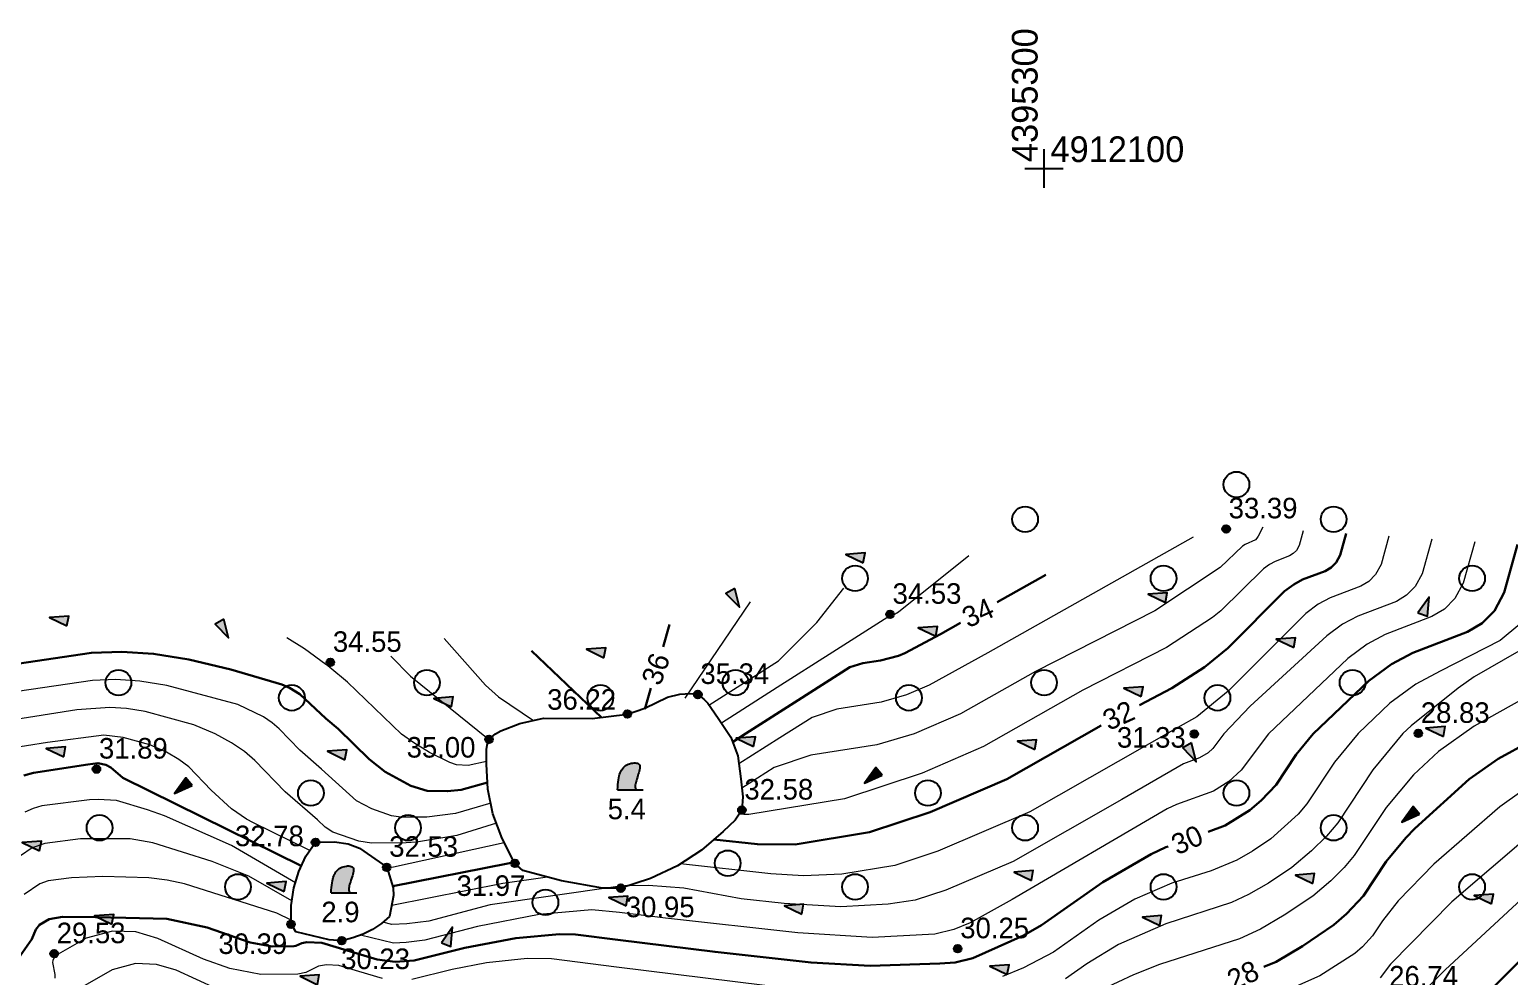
# Model space of a CAD drawing. Header units: feet. Extents: x 4395049 to 4395355, y 4911947 to 4912105.
# Drawn here: x 4395260.5 to 4395318.1, y 4912068.6 to 4912105.4 of the extents above; entities that cross this region are included whole.
import ezdxf
from ezdxf.enums import TextEntityAlignment as Align

# ---------------------------------------------------------------- set-up
doc = ezdxf.new("R2010")
doc.units = ezdxf.units.FT
doc.header["$MEASUREMENT"] = 0
doc.layers.get('0').update_dxf_attribs({"color": 10, "linetype": 'CONTINUOUS', "lineweight": 0})
for name, color, linetype in [('02_Сетка', 7, 'CONTINUOUS'), ('12_Рельеф', 7, 'CONTINUOUS'), ('13_Растительность', 7, 'CONTINUOUS'), ('19_Горизонтали', 7, 'CONTINUOUS'), ('61_Отметки высоты поверхности', 7, 'CONTINUOUS')]:
    doc.layers.add(name, color=color, linetype=linetype)
doc.styles.add('LIKE11', font='bm431.shx')
doc.styles.add('LIKE17', font='d431.shx')
doc.styles.add('LIKE34', font='pragma.shx')
doc.styles.add('LIKE36', font='pragmai.shx')

# ---------------------------------------------------------------- blocks, each defined once
blk = doc.blocks.new('g5_346')
blk.add_hatch(color=0).paths.add_polyline_path([(-0.375, 0), (-0.369, 0.104), (-0.361, 0.21), (-0.353, 0.299), (-0.341, 0.389), (-0.328, 0.465), (-0.313, 0.536), (-0.295, 0.599), (-0.276, 0.655), (-0.253, 0.71), (-0.224, 0.764), (-0.188, 0.818), (-0.144, 0.87), (-0.104, 0.907), (-0.06, 0.94), (-0.01, 0.971), (0.039, 0.993), (0.092, 1.013), (0.153, 1.029), (0.218, 1.041), (0.265, 1.046), (0.312, 1.046), (0.366, 1.041), (0.408, 1.029), (0.443, 1.011), (0.469, 0.986), (0.478, 0.971), (0.49, 0.941), (0.495, 0.904), (0.496, 0.872), (0.492, 0.833), (0.482, 0.774), (0.466, 0.712), (0.449, 0.654), (0.432, 0.601), (0.417, 0.553), (0.396, 0.489), (0.372, 0.417), (0.356, 0.362), (0.343, 0.318), (0.331, 0.269), (0.321, 0.221), (0.316, 0.188), (0.313, 0.153), (0.312, 0.121), (0.314, 0.093), (0.32, 0.067), (0.328, 0.047), (0.338, 0.029), (0.352, 0.015), (0.368, 0.004), (0.375, 0)])
at = {"color": 0}
for points in [[(-0.375, 0), (-0.369, 0.104), (-0.361, 0.21), (-0.353, 0.299), (-0.341, 0.389), (-0.328, 0.465), (-0.313, 0.536), (-0.295, 0.599), (-0.276, 0.655), (-0.253, 0.71), (-0.224, 0.764), (-0.188, 0.818), (-0.144, 0.87), (-0.104, 0.907), (-0.06, 0.94), (-0.01, 0.971), (0.039, 0.993), (0.092, 1.013), (0.153, 1.029), (0.218, 1.041), (0.265, 1.046), (0.312, 1.046), (0.366, 1.041), (0.408, 1.029), (0.443, 1.011), (0.469, 0.986), (0.478, 0.971), (0.49, 0.941), (0.495, 0.904), (0.496, 0.872), (0.492, 0.833), (0.482, 0.774), (0.466, 0.712), (0.449, 0.654), (0.432, 0.601), (0.417, 0.553), (0.396, 0.489), (0.372, 0.417), (0.356, 0.362), (0.343, 0.318), (0.331, 0.269), (0.321, 0.221), (0.316, 0.188), (0.313, 0.153), (0.312, 0.121), (0.314, 0.093), (0.32, 0.067), (0.328, 0.047), (0.338, 0.029), (0.352, 0.015), (0.368, 0.004), (0.375, 0)], [(-0.375, 0), (0.375, 0)], [(0.375, 0), (0.625, 0)]]:
    blk.add_lwpolyline(points, dxfattribs=at)
blk = doc.blocks.new('g5_368')
at = {"color": 92}
blk.add_circle((0, 0), 0.5, dxfattribs=at)
blk = doc.blocks.new('g5_348a')
blk.add_hatch(color=0).paths.add_polyline_path([(0.75, 0), (0.649, 0.375), (0, 0)])
at = {"color": 0}
blk.add_lwpolyline([(0.75, 0), (0.649, 0.375), (0, 0)], close=True, dxfattribs=at)
blk = doc.blocks.new('g5_330')
blk.add_hatch(color=0).paths.add_polyline_path([(-0.15, 0, 1), (0.15, 0, 1)])
at = {"color": 0}
blk.add_circle((0, 0), 0.15, dxfattribs=at)
blk = doc.blocks.new('g5_012')
at = {"color": 92}
for points in [[(0, -1.5), (0, 1.5)], [(-1.5, 0), (1.5, 0)]]:
    blk.add_lwpolyline(points, dxfattribs=at)

msp = doc.modelspace()

# ---------------------------------------------------------------- linework, layer by layer
at = {"layer": '12_Рельеф', "color": 250, "linetype": 'Continuous'}
for points, elevation in [([(4395279.421, 4912072.971), (4395278.919, 4912073.932), (4395278.568, 4912074.895), (4395278.367, 4912075.86), (4395278.316, 4912076.827), (4395278.313, 4912077.398), (4395278.341, 4912077.567), (4395278.416, 4912077.795), (4395278.67, 4912078.007), (4395278.871, 4912078.13), (4395279.606, 4912078.406), (4395280.537, 4912078.612), (4395282.431, 4912078.602), (4395283.796, 4912078.779), (4395284.475, 4912079.003), (4395285.358, 4912079.43), (4395285.841, 4912079.546), (4395286.246, 4912079.584), (4395286.537, 4912079.539), (4395286.772, 4912079.351), (4395286.919, 4912079.196), (4395287.328, 4912078.614), (4395287.821, 4912077.874), (4395288.091, 4912077.148), (4395288.209, 4912076.261), (4395288.291, 4912075.555), (4395288.248, 4912075.041), (4395287.983, 4912074.655), (4395287.516, 4912074.207), (4395286.68, 4912073.487), (4395285.738, 4912072.879), (4395284.692, 4912072.386), (4395283.541, 4912072.005), (4395282.83, 4912072.004), (4395281.239, 4912072.291), (4395279.73, 4912072.698)], 31.969), ([(4395270.714, 4912070.601), (4395270.723, 4912071.334), (4395270.822, 4912072.019), (4395271.013, 4912072.657), (4395271.293, 4912073.247), (4395271.665, 4912073.79), (4395272.403, 4912073.802), (4395272.936, 4912073.734), (4395273.377, 4912073.564), (4395274.435, 4912072.818), (4395274.689, 4912072.023), (4395274.705, 4912071.718), (4395274.54, 4912070.899), (4395274.228, 4912070.63), (4395273.887, 4912070.401), (4395273.516, 4912070.213), (4395273.116, 4912070.067), (4395272.686, 4912069.962), (4395272.193, 4912069.992), (4395270.902, 4912070.308)], 30.391)]:
    msp.add_lwpolyline(points, close=True, dxfattribs=dict(at, elevation=elevation))
at = {"layer": '19_Горизонтали', "color": 32, "linetype": 'Continuous', "lineweight": 20, "flags": 128}
for points, elevation in [([(4395308.507, 4912086.042), (4395308.324, 4912085.697), (4395308.28, 4912085.616), (4395308.225, 4912085.561), (4395307.821, 4912085.377), (4395307.72, 4912085.303), (4395306.85, 4912084.476), (4395304.304, 4912082.796), (4395299.664, 4912080.434), (4395296.754, 4912078.783), (4395294.953, 4912078.007), (4395293.5, 4912077.583), (4395290.934, 4912077.177), (4395289.501, 4912076.698), (4395288.531, 4912076.08), (4395288.251, 4912075.901)], 33), ([(4395316.751, 4912085.479), (4395316.302, 4912083.868), (4395315.977, 4912083.268), (4395315.57, 4912082.856), (4395315.089, 4912082.57), (4395313.269, 4912081.873), (4395312.562, 4912081.494), (4395311.816, 4912080.942), (4395308.73, 4912078.009), (4395307.673, 4912076.59), (4395307.194, 4912076.154), (4395306.596, 4912075.779), (4395305.151, 4912075.256), (4395304.795, 4912075.089), (4395298.758, 4912071.568), (4395297.127, 4912070.663), (4395296.491, 4912070.4), (4395295.748, 4912070.222), (4395293.311, 4912070.083), (4395290.42, 4912070.264), (4395285.273, 4912070.833), (4395283.487, 4912071.053), (4395282.414, 4912071.157), (4395280.365, 4912070.978), (4395277.967, 4912070.515), (4395275.922, 4912069.98), (4395275.196, 4912069.887), (4395274.7, 4912069.872), (4395273.845, 4912070.072), (4395273.41, 4912070.175)], 30.5), ([(4395315.083, 4912085.585), (4395314.706, 4912084.233), (4395314.437, 4912083.738), (4395314.101, 4912083.397), (4395313.703, 4912083.16), (4395312.199, 4912082.584), (4395311.614, 4912082.271), (4395310.997, 4912081.815), (4395308.021, 4912079.085), (4395306.988, 4912078.005), (4395306.568, 4912077.442), (4395306.378, 4912077.269), (4395306.047, 4912077.077), (4395305.427, 4912076.846), (4395303.032, 4912075.45), (4395298.804, 4912073.044), (4395296.183, 4912071.922), (4395294.989, 4912071.541), (4395293.941, 4912071.383), (4395292.091, 4912071.278), (4395289.896, 4912071.415), (4395288.216, 4912071.593), (4395285.994, 4912072.008), (4395284.622, 4912072.108), (4395283.69, 4912072.102), (4395283.543, 4912072.072), (4395283.332, 4912072.054), (4395278.462, 4912071.351), (4395276.067, 4912070.724), (4395275.216, 4912070.615), (4395274.635, 4912070.597), (4395274.286, 4912070.679)], 31), ([(4395313.415, 4912085.692), (4395313.111, 4912084.599), (4395312.898, 4912084.207), (4395312.632, 4912083.938), (4395312.317, 4912083.751), (4395311.128, 4912083.295), (4395310.665, 4912083.047), (4395310.178, 4912082.687), (4395307.165, 4912079.663), (4395305.946, 4912078.665), (4395305.209, 4912078.251), (4395299.443, 4912074.98), (4395295.875, 4912073.443), (4395294.198, 4912072.883), (4395292.134, 4912072.545), (4395290.64, 4912072.481), (4395289.373, 4912072.566), (4395285.856, 4912072.955)], 31.5), ([(4395305.806, 4912085.656), (4395297.816, 4912081.161), (4395295.535, 4912079.896), (4395294.645, 4912079.528), (4395293.667, 4912079.243), (4395291.941, 4912078.969), (4395290.977, 4912078.647), (4395289.72, 4912077.847), (4395288.132, 4912076.836)], 33.5), ([(4395310.079, 4912085.905), (4395309.919, 4912085.331), (4395309.819, 4912085.146), (4395309.694, 4912085.02), (4395309.546, 4912084.932), (4395308.986, 4912084.717), (4395308.769, 4912084.601), (4395308.54, 4912084.431), (4395306.871, 4912082.793), (4395306.548, 4912082.539), (4395304.764, 4912081.362), (4395301.513, 4912079.706), (4395297.65, 4912077.515), (4395295.26, 4912076.485), (4395292.238, 4912075.477), (4395288.52, 4912074.867), (4395288.327, 4912074.868), (4395288.143, 4912074.889)], 32.5), ([(4395297.076, 4912084.931), (4395294.345, 4912082.743), (4395294.119, 4912082.616), (4395294.03, 4912082.57), (4395293.927, 4912082.546), (4395291.785, 4912081.182), (4395289.627, 4912079.808), (4395287.454, 4912078.424)], 34.5), ([(4395286.04, 4912079.401), (4395288.58, 4912083.143)], 35.5), ([(4395286.969, 4912079.125), (4395288.78, 4912080.278), (4395289.678, 4912080.85), (4395291.165, 4912082.341), (4395292.211, 4912083.679)], 35), ([(4395318.501, 4912082.27), (4395317.741, 4912081.646), (4395315.411, 4912080.45), (4395314.458, 4912079.941), (4395313.455, 4912079.198), (4395312.214, 4912078.019), (4395311.299, 4912076.905), (4395310.225, 4912075.29), (4395309.881, 4912074.886), (4395308.824, 4912073.925), (4395308.108, 4912073.443), (4395307.505, 4912073.098), (4395306.5, 4912072.679), (4395304.97, 4912072.202), (4395303.531, 4912071.575), (4395302.134, 4912070.765), (4395300.364, 4912069.519), (4395299.202, 4912068.91), (4395298.379, 4912068.57)], 29.5), ([(4395278.316, 4912076.938), (4395277.607, 4912076.783), (4395277.145, 4912076.801), (4395276.889, 4912076.89), (4395276.097, 4912077.288), (4395275.484, 4912077.653), (4395275.004, 4912078.001), (4395272.913, 4912080.015), (4395272.225, 4912080.583), (4395272.092, 4912080.694), (4395272.065, 4912080.706), (4395271.24, 4912081.31), (4395270.547, 4912081.743)], 34.5), ([(4395276.667, 4912081.713), (4395278.271, 4912079.908), (4395278.778, 4912079.442), (4395280.139, 4912078.524)], 35.5), ([(4395274.592, 4912081.034), (4395275.354, 4912080.246), (4395278.376, 4912077.815), (4395278.407, 4912077.79), (4395278.412, 4912077.79), (4395278.414, 4912077.79)], 35), ([(4395318.465, 4912081.228), (4395316.724, 4912080.228), (4395316.108, 4912079.791), (4395314.274, 4912078.326), (4395313.956, 4912078.023), (4395312.79, 4912076.605), (4395311.423, 4912074.548), (4395310.985, 4912074.034), (4395310.407, 4912073.464), (4395309.639, 4912072.81), (4395308.727, 4912072.196), (4395307.959, 4912071.757), (4395307.292, 4912071.448), (4395304.732, 4912070.617), (4395302.899, 4912069.817), (4395301.662, 4912069.065), (4395300.829, 4912068.475)], 29), ([(4395278.481, 4912075.312), (4395277.115, 4912074.912), (4395275.997, 4912074.771), (4395274.989, 4912074.765), (4395274.616, 4912074.825), (4395273.854, 4912075.088), (4395273.265, 4912075.408), (4395271.899, 4912076.636), (4395271.055, 4912077.375), (4395270.254, 4912078.205), (4395269.977, 4912078.44), (4395269.638, 4912078.67), (4395268.642, 4912079.145), (4395265.888, 4912079.888), (4395264.838, 4912080.059), (4395263.901, 4912080.12), (4395262.996, 4912080.088), (4395258.115, 4912079.368)], 33.5), ([(4395318.72, 4912079.418), (4395316.725, 4912078.301), (4395315.34, 4912077.32), (4395314.364, 4912076.417), (4395313.303, 4912075.138), (4395312.067, 4912073.273), (4395311.672, 4912072.805), (4395311.15, 4912072.288), (4395310.454, 4912071.696), (4395309.346, 4912070.95), (4395308.414, 4912070.416), (4395307.603, 4912070.04), (4395304.494, 4912069.031), (4395303.481, 4912068.63), (4395302.266, 4912068.06)], 28.5), ([(4395278.701, 4912074.529), (4395277.161, 4912074.048), (4395275.59, 4912073.793), (4395275.192, 4912073.765), (4395273.849, 4912073.757), (4395273.352, 4912073.837), (4395272.336, 4912074.188), (4395272.043, 4912074.375), (4395271.737, 4912074.662), (4395270.491, 4912075.753), (4395269.309, 4912076.977), (4395268.9, 4912077.325), (4395268.4, 4912077.663), (4395267.761, 4912078.006), (4395266.931, 4912078.364), (4395265.034, 4912078.876), (4395264.311, 4912078.994), (4395263.666, 4912079.036), (4395262.387, 4912078.938), (4395259.68, 4912078.518)], 33), ([(4395271.446, 4912073.47), (4395269.253, 4912074.552), (4395268.98, 4912074.687), (4395268.397, 4912075.094), (4395267.607, 4912075.812), (4395266.732, 4912076.729), (4395266.355, 4912077.014), (4395265.865, 4912077.297), (4395265.22, 4912077.583), (4395264.18, 4912077.864), (4395263.43, 4912077.951), (4395261.246, 4912077.667), (4395259.61, 4912077.413)], 32.5), ([(4395318.59, 4912075.774), (4395317.731, 4912075.166), (4395315.167, 4912072.938), (4395313.774, 4912071.507), (4395313.164, 4912070.731), (4395312.781, 4912070.148), (4395312.385, 4912069.722), (4395312.084, 4912069.466), (4395310.73, 4912068.596), (4395309.707, 4912068.135)], 27.5), ([(4395270.881, 4912072.217), (4395268.402, 4912073.666), (4395265.798, 4912074.815), (4395265.127, 4912075.055), (4395263.922, 4912075.416), (4395263.214, 4912075.455), (4395262.871, 4912075.441), (4395261.017, 4912075.206), (4395260.687, 4912075.108), (4395260.36, 4912074.966)], 31.5), ([(4395270.749, 4912071.516), (4395269.068, 4912072.467), (4395267.647, 4912073.047), (4395265.342, 4912073.772), (4395264.453, 4912073.928), (4395262.523, 4912073.922), (4395261.14, 4912073.747), (4395260.649, 4912073.568), (4395259.735, 4912072.948)], 31), ([(4395318.927, 4912074.089), (4395315.866, 4912071.476), (4395313.479, 4912069.051), (4395313.08, 4912068.516)], 27), ([(4395279.007, 4912073.764), (4395274.699, 4912072.826), (4395274.448, 4912072.777)], 32.5), ([(4395320.122, 4912073.012), (4395315.603, 4912068.834), (4395314.465, 4912067.689)], 26.5), ([(4395270.716, 4912070.766), (4395270.166, 4912071.038), (4395266.571, 4912072.169), (4395265.897, 4912072.316), (4395265.185, 4912072.412), (4395263.388, 4912072.454), (4395262.176, 4912072.403), (4395261.262, 4912072.288), (4395260.938, 4912072.17), (4395260.335, 4912071.76)], 30.5), ([(4395280.692, 4912072.438), (4395278.957, 4912072.188), (4395274.628, 4912071.335)], 31.5), ([(4395274.272, 4912068.488), (4395273.346, 4912068.768), (4395272.567, 4912068.997), (4395272.099, 4912069.025), (4395271.787, 4912068.968), (4395271.284, 4912068.731), (4395270.974, 4912068.657), (4395269.542, 4912068.65), (4395268.338, 4912068.876), (4395267.306, 4912069.245), (4395265.532, 4912070.047), (4395264.678, 4912070.301), (4395263.769, 4912070.335), (4395262.751, 4912070.061), (4395261.566, 4912069.387), (4395261.488, 4912069.284), (4395261.445, 4912069.194), (4395261.431, 4912069.11), (4395261.528, 4912068.642), (4395261.532, 4912068.507)], 29.5), ([(4395267.832, 4912068.093), (4395266.243, 4912068.812), (4395265.477, 4912069.039), (4395264.663, 4912069.07), (4395263.751, 4912068.824), (4395262.689, 4912068.22)], 29), ([(4395289.135, 4912068.219), (4395283.369, 4912068.928), (4395280.841, 4912069.251), (4395279.9, 4912069.265), (4395278.31, 4912069.101), (4395276.978, 4912068.843), (4395275.418, 4912068.454)], 29.5)]:
    msp.add_lwpolyline(points, dxfattribs=dict(at, elevation=elevation))
at = {"layer": '19_Горизонтали', "color": 32, "linetype": 'Continuous', "lineweight": 30, "flags": 128}
for points, elevation in [([(4395327.995, 4912086.403), (4395328.1, 4912085.261), (4395328.072, 4912084.551), (4395327.949, 4912083.97), (4395327.744, 4912083.47), (4395326.399, 4912081.305), (4395326.003, 4912080.481), (4395324.028, 4912075.681), (4395323.637, 4912074.943), (4395323.131, 4912074.143), (4395321.575, 4912072.117), (4395321.318, 4912071.935), (4395320.37, 4912071.058), (4395316.849, 4912067.521), (4395315.468, 4912066.476), (4395314.477, 4912065.845), (4395313.749, 4912065.493), (4395312.055, 4912065.033), (4395311.631, 4912064.883), (4395310.521, 4912064.345)], 26), ([(4395311.747, 4912085.798), (4395311.515, 4912084.965), (4395311.359, 4912084.677), (4395311.163, 4912084.479), (4395310.932, 4912084.341), (4395310.057, 4912084.006), (4395309.717, 4912083.824), (4395309.359, 4912083.559), (4395307.143, 4912081.336), (4395306.247, 4912080.602), (4395304.969, 4912079.787), (4395303.711, 4912079.122)], 32), ([(4395318.419, 4912085.372), (4395317.897, 4912083.502), (4395317.516, 4912082.799), (4395317.039, 4912082.315), (4395316.474, 4912081.979), (4395314.34, 4912081.161), (4395313.51, 4912080.717), (4395312.636, 4912080.07), (4395310.472, 4912078.014), (4395309.807, 4912077.205), (4395309.027, 4912076.031), (4395308.447, 4912075.413), (4395308.009, 4912075.04), (4395307.05, 4912074.439), (4395306.378, 4912074.194)], 30), ([(4395300.075, 4912084.2), (4395298.179, 4912083.133)], 34), ([(4395285.181, 4912081.389), (4395285.435, 4912082.261)], 36), ([(4395296.754, 4912082.331), (4395295.968, 4912081.889), (4395294.592, 4912081.151), (4395294.338, 4912081.049), (4395293.643, 4912080.868), (4395292.947, 4912080.762), (4395292.452, 4912080.596), (4395290.436, 4912079.313), (4395288.401, 4912078.017), (4395287.889, 4912077.691)], 34), ([(4395278.354, 4912076.115), (4395277.327, 4912075.834), (4395276.802, 4912075.777), (4395276.006, 4912075.787), (4395275.372, 4912075.989), (4395274.375, 4912076.531), (4395273.752, 4912077.022), (4395272.551, 4912078.206), (4395272.062, 4912078.609), (4395271.053, 4912079.556), (4395270.648, 4912079.798), (4395270.354, 4912079.926), (4395268.369, 4912080.508), (4395266.741, 4912080.9), (4395265.365, 4912081.125), (4395264.136, 4912081.205), (4395262.95, 4912081.162), (4395256.549, 4912080.218)], 34), ([(4395280.061, 4912081.244), (4395282.791, 4912078.648)], 36), ([(4395284.474, 4912078.967), (4395284.711, 4912079.78)], 36), ([(4395302.224, 4912078.334), (4395298.547, 4912076.248), (4395295.568, 4912074.964), (4395293.218, 4912074.18), (4395290.327, 4912073.706), (4395288.85, 4912073.717), (4395287.164, 4912073.904)], 32), ([(4395318.89, 4912077.71), (4395317.658, 4912077.037), (4395316.535, 4912076.243), (4395314.417, 4912074.324), (4395314.069, 4912073.962), (4395313.309, 4912073.046), (4395312.424, 4912071.71), (4395311.767, 4912071.005), (4395311.269, 4912070.581), (4395310.048, 4912069.748), (4395309.026, 4912069.14), (4395308.552, 4912068.942)], 28), ([(4395271.113, 4912072.868), (4395267.249, 4912074.775), (4395264.169, 4912076.294), (4395263.708, 4912076.702), (4395263.509, 4912076.802), (4395263.195, 4912076.867), (4395262.811, 4912076.817), (4395260.698, 4912076.488), (4395260.319, 4912076.388)], 32), ([(4395304.827, 4912073.631), (4395304.733, 4912073.599), (4395304.163, 4912073.332), (4395302.282, 4912072.241), (4395299.898, 4912070.564), (4395299.202, 4912070.165), (4395297.225, 4912069.286), (4395296.547, 4912069.118), (4395295.954, 4912069.074), (4395293.239, 4912068.984), (4395290.943, 4912069.113), (4395287.204, 4912069.526), (4395283.428, 4912069.991), (4395281.773, 4912070.202), (4395281.157, 4912070.211), (4395279.459, 4912070.062), (4395277.473, 4912069.679), (4395275.506, 4912069.189), (4395274.765, 4912069.146), (4395274.062, 4912069.231), (4395272.894, 4912069.585), (4395271.912, 4912069.873), (4395271.322, 4912069.909), (4395271.136, 4912069.865), (4395270.904, 4912069.762), (4395270.828, 4912069.747), (4395269.984, 4912069.742), (4395269.124, 4912069.892), (4395267.453, 4912070.478), (4395265.881, 4912070.811), (4395264.285, 4912070.856), (4395263.11, 4912070.871), (4395261.828, 4912070.885), (4395261.306, 4912070.805), (4395260.935, 4912070.573), (4395260.786, 4912070.395), (4395260.635, 4912070.016), (4395260.177, 4912069.37)], 30), ([(4395279.396, 4912073.018), (4395279.142, 4912072.963), (4395274.67, 4912072.082)], 32)]:
    msp.add_lwpolyline(points, dxfattribs=dict(at, elevation=elevation))

# ---------------------------------------------------------------- block references
at = {"layer": '02_Сетка', "linetype": 'Continuous', "lineweight": 20, "xscale": 0.5, "yscale": 0.5, "zscale": 0.5}
msp.add_blockref('g5_012', (4395300, 4912100), dxfattribs=at)
at = {"layer": '12_Рельеф', "color": 7, "lineweight": 20}
for p, rotation in [((4395292.291, 4912084.99), 334.2798211696657), ((4395304.044, 4912083.441), 334.2798211696657), ((4395288.153, 4912082.932), 104.2798211696657), ((4395314.983, 4912083.328), 234.2798211696657), ((4395261.323, 4912082.536), 334.2798211696657), ((4395268.281, 4912081.738), 104.2798211696657), ((4395295.111, 4912082.133), 334.2798211696657), ((4395309.034, 4912081.692), 334.2798211696657), ((4395282.204, 4912081.297), 334.2798211696657), ((4395276.273, 4912079.387), 334.2798211696657), ((4395303.103, 4912079.782), 334.2798211696657), ((4395314.855, 4912078.234), 334.2798211696657), ((4395288.025, 4912077.838), 334.2798211696657), ((4395298.964, 4912077.724), 334.2798211696657), ((4395261.195, 4912077.442), 334.2798211696657), ((4395272.135, 4912077.329), 334.2798211696657), ((4395305.922, 4912076.926), 104.2798211696657), ((4395266.185, 4912075.693), 24.27982116966568), ((4395293.015, 4912076.089), 24.27982116966568), ((4395313.914, 4912074.575), 24.27982116966568), ((4395260.254, 4912073.783), 334.2798211696657), ((4395298.836, 4912072.63), 334.2798211696657), ((4395309.776, 4912072.517), 334.2798211696657), ((4395269.772, 4912072.204), 334.2798211696657), ((4395283.071, 4912071.64), 334.2798211696657), ((4395289.903, 4912071.322), 334.2798211696657), ((4395316.733, 4912071.718), 334.2798211696657), ((4395263.073, 4912070.927), 334.2798211696657), ((4395303.826, 4912070.881), 334.2798211696657), ((4395276.997, 4912070.486), 234.2798211696657), ((4395297.895, 4912068.971), 334.2798211696657), ((4395271.065, 4912068.576), 334.2798211696657)]:
    msp.add_blockref('g5_348a', p, dxfattribs=dict(at, rotation=rotation))
at = {"layer": '12_Рельеф', "color": 7, "linetype": 'Continuous', "lineweight": 20}
for p in [(4395283.788, 4912075.833, 20.546), (4395272.649, 4912071.825, 20.546)]:
    msp.add_blockref('g5_346', p, dxfattribs=at)
at = {"layer": '13_Растительность', "color": 7, "linetype": 'Continuous', "lineweight": 20}
for p in [(4395307.485, 4912087.705), (4395299.265, 4912086.355), (4395311.265, 4912086.355), (4395292.65, 4912084.055), (4395304.65, 4912084.055), (4395316.65, 4912084.055), (4395264, 4912080), (4395276, 4912080), (4395288, 4912080), (4395300, 4912080), (4395312, 4912080), (4395270.745, 4912079.41), (4395282.745, 4912079.41), (4395294.745, 4912079.41), (4395306.745, 4912079.41), (4395271.485, 4912075.705), (4395295.485, 4912075.705), (4395307.485, 4912075.705), (4395263.265, 4912074.355), (4395275.265, 4912074.355), (4395299.265, 4912074.355), (4395311.265, 4912074.355), (4395287.696, 4912072.976), (4395268.65, 4912072.055), (4395292.65, 4912072.055), (4395304.65, 4912072.055), (4395316.65, 4912072.055), (4395280.607, 4912071.452)]:
    msp.add_blockref('g5_368', p, dxfattribs=at)
at = {"layer": '61_Отметки высоты поверхности', "color": 7, "linetype": 'Continuous', "lineweight": 20}
for p in [(4395307.084, 4912085.981, 33.388), (4395294.012, 4912082.659, 34.529), (4395272.242, 4912080.787, 34.552), (4395286.537, 4912079.539, 35.341), (4395283.796, 4912078.779, 36.216), (4395278.416, 4912077.795, 35.003), (4395305.842, 4912078.002, 31.329), (4395314.557, 4912078.025, 28.827), (4395263.145, 4912076.636, 31.894), (4395288.248, 4912075.041, 32.575), (4395271.665, 4912073.79, 32.779), (4395274.435, 4912072.818, 32.53), (4395279.421, 4912072.971, 31.969), (4395283.541, 4912072.005, 30.948), (4395270.714, 4912070.601, 30.391), (4395272.686, 4912069.962, 30.23), (4395261.501, 4912069.455, 29.529), (4395296.643, 4912069.648, 30.253)]:
    msp.add_blockref('g5_330', p, dxfattribs=at)

# ---------------------------------------------------------------- texts
at = {"layer": '02_Сетка', "linetype": 'Continuous', "lineweight": 5, "style": 'LIKE34'}
msp.add_text('4395300', height=1, rotation=90, dxfattribs=at).set_placement((4395299.75, 4912100.25))
msp.add_text('4912100', height=1, dxfattribs=at).set_placement((4395300.25, 4912100.25))
at = {"layer": '12_Рельеф', "lineweight": 5, "style": 'LIKE11'}
for s, p in [('5.4', (4395283.029, 4912075.087, 20.546)), ('2.9', (4395271.891, 4912071.079, 20.546))]:
    msp.add_text(s, height=0.8, dxfattribs=at).set_placement(p, align=Align.MIDDLE_LEFT)
at = {"layer": '19_Горизонтали', "color": 32, "linetype": 'Continuous', "lineweight": 5, "style": 'LIKE36'}
for s, rotation, p in [('34', 24.18675, (4395297.047, 4912082.112, 20)), ('36', 70.72149, (4395285.077, 4912079.84, 20)), ('32', 24.18675, (4395302.519, 4912078.118, 20)), ('30', 24.18675, (4395305.184, 4912073.277, 20)), ('28', 24.18675, (4395307.356, 4912068.01, 20))]:
    msp.add_text(s, height=0.8, rotation=rotation, dxfattribs=at).set_placement(p)
at = {"layer": '61_Отметки высоты поверхности', "color": 7, "lineweight": 5, "style": 'LIKE17'}
for s, p in [('33.39', (4395307.182, 4912086.791, 33.388)), ('34.53', (4395294.11, 4912083.468, 34.529)), ('34.55', (4395272.34, 4912081.597, 34.552)), ('35.34', (4395286.635, 4912080.349, 35.341)), ('36.22', (4395280.676, 4912079.347, 36.216)), ('28.83', (4395314.655, 4912078.835, 28.827)), ('31.33', (4395302.835, 4912077.871, 31.329)), ('31.89', (4395263.243, 4912077.446, 31.894)), ('35.00', (4395275.209, 4912077.485, 35.003)), ('32.58', (4395288.346, 4912075.851, 32.575)), ('32.78', (4395268.534, 4912074.038, 32.779)), ('32.53', (4395274.533, 4912073.628, 32.53)), ('31.97', (4395277.151, 4912072.104, 31.969)), ('30.95', (4395283.733, 4912071.275, 30.948)), ('29.53', (4395261.599, 4912070.264, 29.529)), ('30.25', (4395296.741, 4912070.457, 30.253)), ('30.39', (4395267.887, 4912069.846, 30.391)), ('30.23', (4395272.663, 4912069.258, 30.23)), ('26.74', (4395313.423, 4912068.58, 26.739))]:
    msp.add_text(s, height=0.8, dxfattribs=at).set_placement(p, align=Align.MIDDLE_LEFT)

doc.saveas('drawing.dxf')
